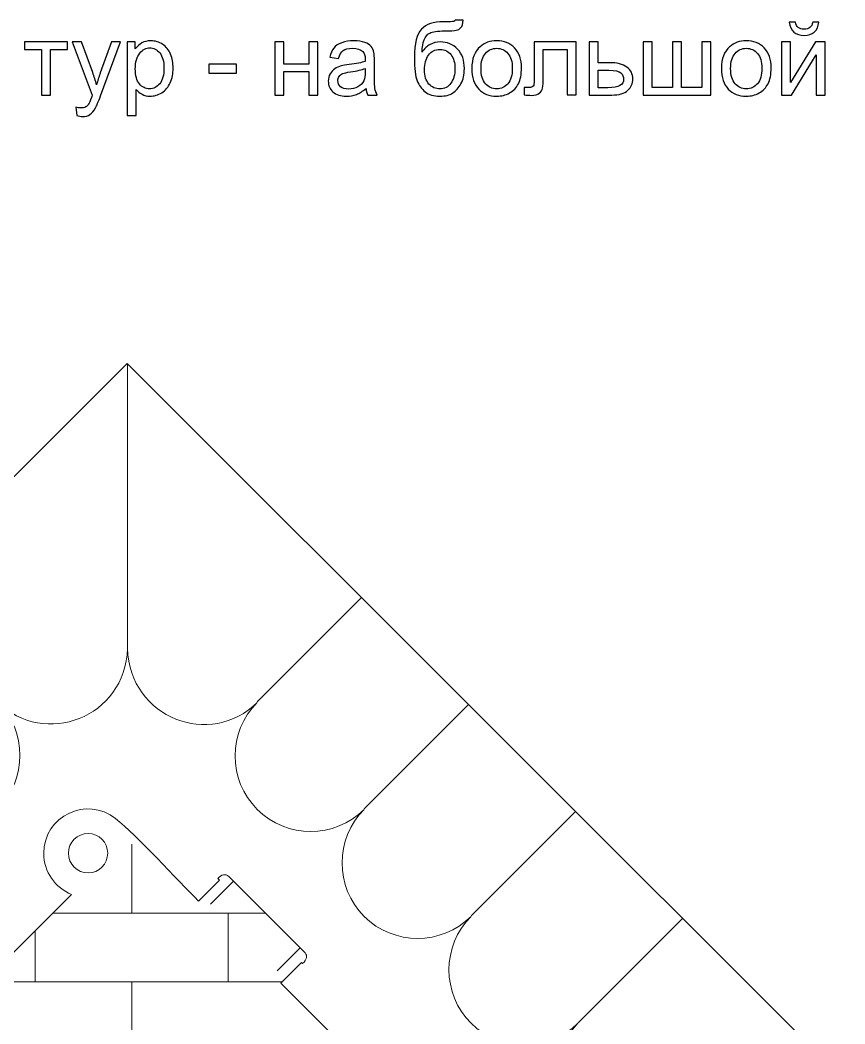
# Model space of a CAD drawing. Header units: millimetres. Extents: x -1172 to 901, y -384 to 816.
# Drawn here: x 447.1 to 530.9, y 98.8 to 200.7 of the extents above; entities that cross this region are included whole.
import ezdxf

# ---------------------------------------------------------------- set-up
doc = ezdxf.new("R2010")
doc.units = ezdxf.units.MM
doc.header["$MEASUREMENT"] = 0
doc.layers.add('layer 1', color=7, linetype='Continuous')

msp = doc.modelspace()

# ---------------------------------------------------------------- linework, layer by layer
at = {"layer": 'layer 1', "color": 242}
for points, knots in [([(491.2749, 200.7498), (491.2749, 200.7498), (492.0853, 200.7394), (492.0853, 200.7394), (492.0853, 200.7394), (492.049, 200.3775), (491.9676, 200.1247), (491.8446, 199.9827), (491.8446, 199.9827), (491.7217, 199.8407), (491.5641, 199.7506), (491.3701, 199.7091), (491.3701, 199.7091), (491.1762, 199.6692), (490.7952, 199.6484), (490.2289, 199.6484), (490.2289, 199.6484), (489.4773, 199.6484), (488.9647, 199.5757), (488.6911, 199.4302), (488.6911, 199.4302), (488.4192, 199.2848), (488.2218, 199.0527), (488.1023, 198.7341), (488.1023, 198.7341), (487.9828, 198.4137), (487.917, 198.0033), (487.9032, 197.4993), (487.9032, 197.4993), (488.1335, 197.8422), (488.4019, 198.0985), (488.7102, 198.27), (488.7102, 198.27), (489.0167, 198.4414), (489.3648, 198.5263), (489.7492, 198.5263), (489.7492, 198.5263), (490.4558, 198.5263), (491.0411, 198.2838), (491.5052, 197.7989), (491.5052, 197.7989), (491.9676, 197.314), (492.1996, 196.6577), (492.1996, 195.8282), (492.1996, 195.8282), (492.1996, 195.1996), (492.0836, 194.6835), (491.8498, 194.2818), (491.8498, 194.2818), (491.616, 193.88), (491.339, 193.5683), (491.0186, 193.3483), (491.0186, 193.3483), (490.6999, 193.1284), (490.2635, 193.0193), (489.7128, 193.0193), (489.7128, 193.0193), (489.0721, 193.0193), (488.5751, 193.1648), (488.2201, 193.4574), (488.2201, 193.4574), (487.8651, 193.7501), (487.5932, 194.1242), (487.4027, 194.5796), (487.4027, 194.5796), (487.2139, 195.0351), (487.1187, 195.8299), (487.1187, 196.9608), (487.1187, 196.9608), (487.1187, 198.3825), (487.3594, 199.3402), (487.8391, 199.8337), (487.8391, 199.8337), (488.3188, 200.3273), (489.0582, 200.5732), (490.0557, 200.5732), (490.0557, 200.5732), (490.6774, 200.5732), (491.029, 200.5836), (491.1138, 200.6044), (491.1138, 200.6044), (491.197, 200.6252), (491.2506, 200.6736), (491.2749, 200.7498)], [0, 0, 0, 0, 0.04545455, 0.04545455, 0.04545455, 0.04545455, 0.09090909, 0.09090909, 0.09090909, 0.09090909, 0.13636364, 0.13636364, 0.13636364, 0.13636364, 0.18181818, 0.18181818, 0.18181818, 0.18181818, 0.22727273, 0.22727273, 0.22727273, 0.22727273, 0.27272727, 0.27272727, 0.27272727, 0.27272727, 0.31818182, 0.31818182, 0.31818182, 0.31818182, 0.36363636, 0.36363636, 0.36363636, 0.36363636, 0.40909091, 0.40909091, 0.40909091, 0.40909091, 0.45454545, 0.45454545, 0.45454545, 0.45454545, 0.5, 0.5, 0.5, 0.5, 0.54545455, 0.54545455, 0.54545455, 0.54545455, 0.59090909, 0.59090909, 0.59090909, 0.59090909, 0.63636364, 0.63636364, 0.63636364, 0.63636364, 0.68181818, 0.68181818, 0.68181818, 0.68181818, 0.72727273, 0.72727273, 0.72727273, 0.72727273, 0.77272727, 0.77272727, 0.77272727, 0.77272727, 0.81818182, 0.81818182, 0.81818182, 0.81818182, 0.86363636, 0.86363636, 0.86363636, 0.86363636, 0.90909091, 0.90909091, 0.90909091, 0.90909091, 1, 1, 1, 1]), ([(527.5983, 200.5212), (527.5983, 200.5212), (528.2217, 200.5212), (528.2217, 200.5212), (528.2217, 200.5212), (528.1715, 200.0935), (528.0156, 199.7645), (527.7559, 199.5359), (527.7559, 199.5359), (527.4961, 199.3056), (527.1515, 199.1913), (526.7203, 199.1913), (526.7203, 199.1913), (526.2874, 199.1913), (525.941, 199.3056), (525.683, 199.5324), (525.683, 199.5324), (525.4249, 199.761), (525.2691, 200.09), (525.2189, 200.5212), (525.2189, 200.5212), (525.2189, 200.5212), (525.8423, 200.5212), (525.8423, 200.5212), (525.8423, 200.5212), (525.889, 200.2875), (525.9843, 200.1126), (526.1246, 199.9983), (526.1246, 199.9983), (526.2648, 199.8822), (526.4553, 199.8251), (526.6926, 199.8251), (526.6926, 199.8251), (526.9679, 199.8251), (527.1757, 199.8805), (527.316, 199.9931), (527.316, 199.9931), (527.4563, 200.1039), (527.5515, 200.2805), (527.5983, 200.5212)], [0, 0, 0, 0, 0.09090909, 0.09090909, 0.09090909, 0.09090909, 0.18181818, 0.18181818, 0.18181818, 0.18181818, 0.27272727, 0.27272727, 0.27272727, 0.27272727, 0.36363636, 0.36363636, 0.36363636, 0.36363636, 0.45454545, 0.45454545, 0.45454545, 0.45454545, 0.54545455, 0.54545455, 0.54545455, 0.54545455, 0.63636364, 0.63636364, 0.63636364, 0.63636364, 0.72727273, 0.72727273, 0.72727273, 0.72727273, 0.81818182, 0.81818182, 0.81818182, 0.81818182, 1, 1, 1, 1]), ([(447.4999, 198.5263), (447.4999, 198.5263), (451.8639, 198.5263), (451.8639, 198.5263), (451.8639, 198.5263), (451.8639, 198.5263), (451.8639, 197.7678), (451.8639, 197.7678), (451.8639, 197.7678), (451.8639, 197.7678), (450.1391, 197.7678), (450.1391, 197.7678), (450.1391, 197.7678), (450.1391, 197.7678), (450.1391, 193.1336), (450.1391, 193.1336), (450.1391, 193.1336), (450.1391, 193.1336), (449.2247, 193.1336), (449.2247, 193.1336), (449.2247, 193.1336), (449.2247, 193.1336), (449.2247, 197.7678), (449.2247, 197.7678), (449.2247, 197.7678), (449.2247, 197.7678), (447.4999, 197.7678), (447.4999, 197.7678), (447.4999, 197.7678), (447.4999, 197.7678), (447.4999, 198.5263), (447.4999, 198.5263)], [0, 0, 0, 0, 0.11111111, 0.11111111, 0.11111111, 0.11111111, 0.22222222, 0.22222222, 0.22222222, 0.22222222, 0.33333333, 0.33333333, 0.33333333, 0.33333333, 0.44444444, 0.44444444, 0.44444444, 0.44444444, 0.55555556, 0.55555556, 0.55555556, 0.55555556, 0.66666667, 0.66666667, 0.66666667, 0.66666667, 0.77777778, 0.77777778, 0.77777778, 0.77777778, 1, 1, 1, 1]), ([(452.8111, 191.0607), (452.8111, 191.0607), (452.7072, 191.9058), (452.7072, 191.9058), (452.7072, 191.9058), (452.9081, 191.8521), (453.0813, 191.8244), (453.2302, 191.8244), (453.2302, 191.8244), (453.4345, 191.8244), (453.5973, 191.859), (453.7185, 191.9266), (453.7185, 191.9266), (453.8415, 191.9941), (453.9419, 192.0894), (454.0199, 192.2106), (454.0199, 192.2106), (454.077, 192.3024), (454.1705, 192.5292), (454.2987, 192.8929), (454.2987, 192.8929), (454.316, 192.9431), (454.342, 193.0176), (454.3801, 193.1163), (454.3801, 193.1163), (454.3801, 193.1163), (452.3331, 198.5263), (452.3331, 198.5263), (452.3331, 198.5263), (452.3331, 198.5263), (453.3099, 198.5263), (453.3099, 198.5263), (453.3099, 198.5263), (453.3099, 198.5263), (454.4355, 195.4126), (454.4355, 195.4126), (454.4355, 195.4126), (454.5827, 195.0195), (454.7126, 194.6039), (454.8286, 194.1675), (454.8286, 194.1675), (454.9342, 194.5779), (455.0589, 194.9831), (455.2044, 195.3814), (455.2044, 195.3814), (455.2044, 195.3814), (456.3543, 198.5263), (456.3543, 198.5263), (456.3543, 198.5263), (456.3543, 198.5263), (457.2669, 198.5263), (457.2669, 198.5263), (457.2669, 198.5263), (457.2669, 198.5263), (455.2286, 193.0401), (455.2286, 193.0401), (455.2286, 193.0401), (455.0087, 192.4496), (454.8373, 192.0443), (454.7143, 191.8209), (454.7143, 191.8209), (454.5515, 191.5213), (454.3645, 191.3014), (454.1549, 191.1611), (454.1549, 191.1611), (453.9437, 191.0209), (453.6926, 190.9516), (453.4016, 190.9516), (453.4016, 190.9516), (453.225, 190.9516), (453.0276, 190.988), (452.8111, 191.0607)], [0, 0, 0, 0, 0.05263158, 0.05263158, 0.05263158, 0.05263158, 0.10526316, 0.10526316, 0.10526316, 0.10526316, 0.15789474, 0.15789474, 0.15789474, 0.15789474, 0.21052632, 0.21052632, 0.21052632, 0.21052632, 0.26315789, 0.26315789, 0.26315789, 0.26315789, 0.31578947, 0.31578947, 0.31578947, 0.31578947, 0.36842105, 0.36842105, 0.36842105, 0.36842105, 0.42105263, 0.42105263, 0.42105263, 0.42105263, 0.47368421, 0.47368421, 0.47368421, 0.47368421, 0.52631579, 0.52631579, 0.52631579, 0.52631579, 0.57894737, 0.57894737, 0.57894737, 0.57894737, 0.63157895, 0.63157895, 0.63157895, 0.63157895, 0.68421053, 0.68421053, 0.68421053, 0.68421053, 0.73684211, 0.73684211, 0.73684211, 0.73684211, 0.78947368, 0.78947368, 0.78947368, 0.78947368, 0.84210526, 0.84210526, 0.84210526, 0.84210526, 0.89473684, 0.89473684, 0.89473684, 0.89473684, 1, 1, 1, 1]), ([(457.932, 191.0659), (457.932, 191.0659), (457.932, 198.5263), (457.932, 198.5263), (457.932, 198.5263), (457.932, 198.5263), (458.7632, 198.5263), (458.7632, 198.5263), (458.7632, 198.5263), (458.7632, 198.5263), (458.7632, 197.818), (458.7632, 197.818), (458.7632, 197.818), (458.9589, 198.0916), (459.1806, 198.2977), (459.4282, 198.4345), (459.4282, 198.4345), (459.6741, 198.5713), (459.9737, 198.6406), (460.3253, 198.6406), (460.3253, 198.6406), (460.7859, 198.6406), (461.1911, 198.5228), (461.5427, 198.2856), (461.5427, 198.2856), (461.8942, 198.05), (462.1592, 197.7158), (462.3393, 197.2863), (462.3393, 197.2863), (462.5176, 196.8551), (462.6077, 196.3841), (462.6077, 195.8698), (462.6077, 195.8698), (462.6077, 195.3208), (462.509, 194.8255), (462.3116, 194.3839), (462.3116, 194.3839), (462.1141, 193.9441), (461.8267, 193.6064), (461.4492, 193.3708), (461.4492, 193.3708), (461.0734, 193.1371), (460.6768, 193.0193), (460.2612, 193.0193), (460.2612, 193.0193), (459.9564, 193.0193), (459.6828, 193.0834), (459.4421, 193.2115), (459.4421, 193.2115), (459.1996, 193.3397), (459.0022, 193.5007), (458.8463, 193.6964), (458.8463, 193.6964), (458.8463, 193.6964), (458.8463, 191.0659), (458.8463, 191.0659), (458.8463, 191.0659), (458.8463, 191.0659), (457.932, 191.0659), (457.932, 191.0659)], [0, 0, 0, 0, 0.0625, 0.0625, 0.0625, 0.0625, 0.125, 0.125, 0.125, 0.125, 0.1875, 0.1875, 0.1875, 0.1875, 0.25, 0.25, 0.25, 0.25, 0.3125, 0.3125, 0.3125, 0.3125, 0.375, 0.375, 0.375, 0.375, 0.4375, 0.4375, 0.4375, 0.4375, 0.5, 0.5, 0.5, 0.5, 0.5625, 0.5625, 0.5625, 0.5625, 0.625, 0.625, 0.625, 0.625, 0.6875, 0.6875, 0.6875, 0.6875, 0.75, 0.75, 0.75, 0.75, 0.8125, 0.8125, 0.8125, 0.8125, 0.875, 0.875, 0.875, 0.875, 1, 1, 1, 1]), ([(458.7632, 195.797), (458.7632, 195.1061), (458.9035, 194.5952), (459.1823, 194.2644), (459.1823, 194.2644), (459.4628, 193.9337), (459.8023, 193.7674), (460.2006, 193.7674), (460.2006, 193.7674), (460.6058, 193.7674), (460.9521, 193.9389), (461.2396, 194.2818), (461.2396, 194.2818), (461.5288, 194.6246), (461.6726, 195.1546), (461.6726, 195.8732), (461.6726, 195.8732), (461.6726, 196.559), (461.5323, 197.0716), (461.25, 197.4128), (461.25, 197.4128), (460.9677, 197.7539), (460.6318, 197.9236), (460.2404, 197.9236), (460.2404, 197.9236), (459.8525, 197.9236), (459.5096, 197.7418), (459.2117, 197.3799), (459.2117, 197.3799), (458.9121, 197.0162), (458.7632, 196.4897), (458.7632, 195.797)], [0, 0, 0, 0, 0.11111111, 0.11111111, 0.11111111, 0.11111111, 0.22222222, 0.22222222, 0.22222222, 0.22222222, 0.33333333, 0.33333333, 0.33333333, 0.33333333, 0.44444444, 0.44444444, 0.44444444, 0.44444444, 0.55555556, 0.55555556, 0.55555556, 0.55555556, 0.66666667, 0.66666667, 0.66666667, 0.66666667, 0.77777778, 0.77777778, 0.77777778, 0.77777778, 1, 1, 1, 1]), ([(472.9444, 198.5263), (472.9444, 198.5263), (473.8587, 198.5263), (473.8587, 198.5263), (473.8587, 198.5263), (473.8587, 198.5263), (473.8587, 196.2819), (473.8587, 196.2819), (473.8587, 196.2819), (473.8587, 196.2819), (476.394, 196.2819), (476.394, 196.2819), (476.394, 196.2819), (476.394, 196.2819), (476.394, 198.5263), (476.394, 198.5263), (476.394, 198.5263), (476.394, 198.5263), (477.3084, 198.5263), (477.3084, 198.5263), (477.3084, 198.5263), (477.3084, 198.5263), (477.3084, 193.1336), (477.3084, 193.1336), (477.3084, 193.1336), (477.3084, 193.1336), (476.394, 193.1336), (476.394, 193.1336), (476.394, 193.1336), (476.394, 193.1336), (476.394, 195.5234), (476.394, 195.5234), (476.394, 195.5234), (476.394, 195.5234), (473.8587, 195.5234), (473.8587, 195.5234), (473.8587, 195.5234), (473.8587, 195.5234), (473.8587, 193.1336), (473.8587, 193.1336), (473.8587, 193.1336), (473.8587, 193.1336), (472.9444, 193.1336), (472.9444, 193.1336), (472.9444, 193.1336), (472.9444, 193.1336), (472.9444, 198.5263), (472.9444, 198.5263)], [0, 0, 0, 0, 0.07692308, 0.07692308, 0.07692308, 0.07692308, 0.15384615, 0.15384615, 0.15384615, 0.15384615, 0.23076923, 0.23076923, 0.23076923, 0.23076923, 0.30769231, 0.30769231, 0.30769231, 0.30769231, 0.38461538, 0.38461538, 0.38461538, 0.38461538, 0.46153846, 0.46153846, 0.46153846, 0.46153846, 0.53846154, 0.53846154, 0.53846154, 0.53846154, 0.61538462, 0.61538462, 0.61538462, 0.61538462, 0.69230769, 0.69230769, 0.69230769, 0.69230769, 0.76923077, 0.76923077, 0.76923077, 0.76923077, 0.84615385, 0.84615385, 0.84615385, 0.84615385, 1, 1, 1, 1]), ([(482.2041, 193.809), (481.8646, 193.5198), (481.5373, 193.3172), (481.2239, 193.1977), (481.2239, 193.1977), (480.9104, 193.0782), (480.5745, 193.0193), (480.2143, 193.0193), (480.2143, 193.0193), (479.622, 193.0193), (479.1666, 193.163), (478.8479, 193.4522), (478.8479, 193.4522), (478.5293, 193.7397), (478.37, 194.1086), (478.37, 194.5571), (478.37, 194.5571), (478.37, 194.8203), (478.4306, 195.061), (478.5501, 195.2792), (478.5501, 195.2792), (478.6713, 195.4974), (478.8289, 195.6706), (479.0228, 195.8022), (479.0228, 195.8022), (479.2185, 195.9338), (479.4367, 196.0343), (479.6809, 196.1018), (479.6809, 196.1018), (479.861, 196.1486), (480.1329, 196.1936), (480.4948, 196.2386), (480.4948, 196.2386), (481.2325, 196.3252), (481.778, 196.4309), (482.1261, 196.5521), (482.1261, 196.5521), (482.1296, 196.6768), (482.1313, 196.7564), (482.1313, 196.7893), (482.1313, 196.7893), (482.1313, 197.1599), (482.0447, 197.4214), (481.8716, 197.5738), (481.8716, 197.5738), (481.6378, 197.7799), (481.2897, 197.8821), (480.829, 197.8821), (480.829, 197.8821), (480.3978, 197.8821), (480.0792, 197.8059), (479.8748, 197.6552), (479.8748, 197.6552), (479.6688, 197.5045), (479.5181, 197.2378), (479.4194, 196.8534), (479.4194, 196.8534), (479.4194, 196.8534), (478.5258, 196.9781), (478.5258, 196.9781), (478.5258, 196.9781), (478.6072, 197.3608), (478.7406, 197.6708), (478.9276, 197.9063), (478.9276, 197.9063), (479.1146, 198.1418), (479.3848, 198.3219), (479.738, 198.4501), (479.738, 198.4501), (480.0896, 198.5765), (480.5, 198.6406), (480.9641, 198.6406), (480.9641, 198.6406), (481.4248, 198.6406), (481.8006, 198.5869), (482.0898, 198.4778), (482.0898, 198.4778), (482.3772, 198.3687), (482.5902, 198.2336), (482.7253, 198.0691), (482.7253, 198.0691), (482.8604, 197.9046), (482.9556, 197.6968), (483.011, 197.4457), (483.011, 197.4457), (483.0405, 197.2898), (483.0561, 197.0093), (483.0561, 196.6058), (483.0561, 196.6058), (483.0561, 196.6058), (483.0561, 195.3935), (483.0561, 195.3935), (483.0561, 195.3935), (483.0561, 194.5467), (483.0751, 194.0116), (483.1132, 193.7847), (483.1132, 193.7847), (483.1496, 193.5579), (483.2258, 193.3414), (483.3366, 193.1336), (483.3366, 193.1336), (483.3366, 193.1336), (482.3807, 193.1336), (482.3807, 193.1336), (482.3807, 193.1336), (482.2889, 193.3258), (482.23, 193.551), (482.2041, 193.809)], [0, 0, 0, 0, 0.03571429, 0.03571429, 0.03571429, 0.03571429, 0.07142857, 0.07142857, 0.07142857, 0.07142857, 0.10714286, 0.10714286, 0.10714286, 0.10714286, 0.14285714, 0.14285714, 0.14285714, 0.14285714, 0.17857143, 0.17857143, 0.17857143, 0.17857143, 0.21428571, 0.21428571, 0.21428571, 0.21428571, 0.25, 0.25, 0.25, 0.25, 0.28571429, 0.28571429, 0.28571429, 0.28571429, 0.32142857, 0.32142857, 0.32142857, 0.32142857, 0.35714286, 0.35714286, 0.35714286, 0.35714286, 0.39285714, 0.39285714, 0.39285714, 0.39285714, 0.42857143, 0.42857143, 0.42857143, 0.42857143, 0.46428571, 0.46428571, 0.46428571, 0.46428571, 0.5, 0.5, 0.5, 0.5, 0.53571429, 0.53571429, 0.53571429, 0.53571429, 0.57142857, 0.57142857, 0.57142857, 0.57142857, 0.60714286, 0.60714286, 0.60714286, 0.60714286, 0.64285714, 0.64285714, 0.64285714, 0.64285714, 0.67857143, 0.67857143, 0.67857143, 0.67857143, 0.71428571, 0.71428571, 0.71428571, 0.71428571, 0.75, 0.75, 0.75, 0.75, 0.78571429, 0.78571429, 0.78571429, 0.78571429, 0.82142857, 0.82142857, 0.82142857, 0.82142857, 0.85714286, 0.85714286, 0.85714286, 0.85714286, 0.89285714, 0.89285714, 0.89285714, 0.89285714, 0.92857143, 0.92857143, 0.92857143, 0.92857143, 1, 1, 1, 1]), ([(492.9564, 195.8299), (492.9564, 196.8257), (493.2335, 197.5634), (493.7894, 198.0431), (493.7894, 198.0431), (494.2517, 198.4414), (494.818, 198.6406), (495.4847, 198.6406), (495.4847, 198.6406), (496.2242, 198.6406), (496.8303, 198.3981), (497.3013, 197.9132), (497.3013, 197.9132), (497.7707, 197.4301), (498.0062, 196.7599), (498.0062, 195.9061), (498.0062, 195.9061), (498.0062, 195.2134), (497.9023, 194.6697), (497.6945, 194.2731), (497.6945, 194.2731), (497.4866, 193.8765), (497.1836, 193.5683), (496.7853, 193.3483), (496.7853, 193.3483), (496.3887, 193.1284), (495.954, 193.0193), (495.4847, 193.0193), (495.4847, 193.0193), (494.7297, 193.0193), (494.1201, 193.26), (493.6543, 193.7432), (493.6543, 193.7432), (493.1884, 194.2263), (492.9564, 194.9225), (492.9564, 195.8299)], [0, 0, 0, 0, 0.1, 0.1, 0.1, 0.1, 0.2, 0.2, 0.2, 0.2, 0.3, 0.3, 0.3, 0.3, 0.4, 0.4, 0.4, 0.4, 0.5, 0.5, 0.5, 0.5, 0.6, 0.6, 0.6, 0.6, 0.7, 0.7, 0.7, 0.7, 0.8, 0.8, 0.8, 0.8, 1, 1, 1, 1]), ([(493.8915, 195.8282), (493.8915, 195.139), (494.0422, 194.6229), (494.3435, 194.2818), (494.3435, 194.2818), (494.6466, 193.9389), (495.0258, 193.7674), (495.4847, 193.7674), (495.4847, 193.7674), (495.9385, 193.7674), (496.316, 193.9389), (496.619, 194.2835), (496.619, 194.2835), (496.9204, 194.6281), (497.071, 195.1528), (497.071, 195.8576), (497.071, 195.8576), (497.071, 196.5226), (496.9186, 197.0266), (496.6156, 197.3677), (496.6156, 197.3677), (496.3125, 197.7106), (495.935, 197.8821), (495.4847, 197.8821), (495.4847, 197.8821), (495.0258, 197.8821), (494.6466, 197.7123), (494.3435, 197.3712), (494.3435, 197.3712), (494.0422, 197.03), (493.8915, 196.5157), (493.8915, 195.8282)], [0, 0, 0, 0, 0.11111111, 0.11111111, 0.11111111, 0.11111111, 0.22222222, 0.22222222, 0.22222222, 0.22222222, 0.33333333, 0.33333333, 0.33333333, 0.33333333, 0.44444444, 0.44444444, 0.44444444, 0.44444444, 0.55555556, 0.55555556, 0.55555556, 0.55555556, 0.66666667, 0.66666667, 0.66666667, 0.66666667, 0.77777778, 0.77777778, 0.77777778, 0.77777778, 1, 1, 1, 1]), ([(499.2963, 198.5263), (499.2963, 198.5263), (503.546, 198.5263), (503.546, 198.5263), (503.546, 198.5263), (503.546, 198.5263), (503.546, 193.1388), (503.546, 193.1388), (503.546, 193.1388), (503.546, 193.1388), (502.6316, 193.1388), (502.6316, 193.1388), (502.6316, 193.1388), (502.6316, 193.1388), (502.6316, 197.7678), (502.6316, 197.7678), (502.6316, 197.7678), (502.6316, 197.7678), (500.2106, 197.7678), (500.2106, 197.7678), (500.2106, 197.7678), (500.2106, 197.7678), (500.2106, 195.0853), (500.2106, 195.0853), (500.2106, 195.0853), (500.2106, 194.4601), (500.1898, 194.048), (500.15, 193.8471), (500.15, 193.8471), (500.1085, 193.6479), (499.9976, 193.4748), (499.8158, 193.3258), (499.8158, 193.3258), (499.6322, 193.1769), (499.369, 193.1024), (499.0244, 193.1024), (499.0244, 193.1024), (498.8114, 193.1024), (498.5655, 193.1163), (498.2884, 193.1423), (498.2884, 193.1423), (498.2884, 193.1423), (498.2884, 193.9025), (498.2884, 193.9025), (498.2884, 193.9025), (498.2884, 193.9025), (498.6884, 193.9025), (498.6884, 193.9025), (498.6884, 193.9025), (498.8772, 193.9025), (499.0123, 193.9215), (499.0936, 193.9614), (499.0936, 193.9614), (499.175, 193.9995), (499.2287, 194.0618), (499.2564, 194.1467), (499.2564, 194.1467), (499.2824, 194.2315), (499.2963, 194.5069), (499.2963, 194.9727), (499.2963, 194.9727), (499.2963, 194.9727), (499.2963, 198.5263), (499.2963, 198.5263)], [0, 0, 0, 0, 0.05882353, 0.05882353, 0.05882353, 0.05882353, 0.11764706, 0.11764706, 0.11764706, 0.11764706, 0.17647059, 0.17647059, 0.17647059, 0.17647059, 0.23529412, 0.23529412, 0.23529412, 0.23529412, 0.29411765, 0.29411765, 0.29411765, 0.29411765, 0.35294118, 0.35294118, 0.35294118, 0.35294118, 0.41176471, 0.41176471, 0.41176471, 0.41176471, 0.47058824, 0.47058824, 0.47058824, 0.47058824, 0.52941176, 0.52941176, 0.52941176, 0.52941176, 0.58823529, 0.58823529, 0.58823529, 0.58823529, 0.64705882, 0.64705882, 0.64705882, 0.64705882, 0.70588235, 0.70588235, 0.70588235, 0.70588235, 0.76470588, 0.76470588, 0.76470588, 0.76470588, 0.82352941, 0.82352941, 0.82352941, 0.82352941, 0.88235294, 0.88235294, 0.88235294, 0.88235294, 1, 1, 1, 1]), ([(504.8916, 198.5263), (504.8916, 198.5263), (505.806, 198.5263), (505.806, 198.5263), (505.806, 198.5263), (505.806, 198.5263), (505.806, 196.417), (505.806, 196.417), (505.806, 196.417), (505.806, 196.417), (506.9628, 196.417), (506.9628, 196.417), (506.9628, 196.417), (507.7178, 196.417), (508.2979, 196.2715), (508.7066, 195.9789), (508.7066, 195.9789), (509.1136, 195.6862), (509.3179, 195.2827), (509.3179, 194.7684), (509.3179, 194.7684), (509.3179, 194.3181), (509.1482, 193.9337), (508.8071, 193.6133), (508.8071, 193.6133), (508.4677, 193.2929), (507.9239, 193.1336), (507.1758, 193.1336), (507.1758, 193.1336), (507.1758, 193.1336), (504.8916, 193.1336), (504.8916, 193.1336), (504.8916, 193.1336), (504.8916, 193.1336), (504.8916, 198.5263), (504.8916, 198.5263)], [0, 0, 0, 0, 0.1, 0.1, 0.1, 0.1, 0.2, 0.2, 0.2, 0.2, 0.3, 0.3, 0.3, 0.3, 0.4, 0.4, 0.4, 0.4, 0.5, 0.5, 0.5, 0.5, 0.6, 0.6, 0.6, 0.6, 0.7, 0.7, 0.7, 0.7, 0.8, 0.8, 0.8, 0.8, 1, 1, 1, 1]), ([(510.357, 198.5263), (510.357, 198.5263), (511.2714, 198.5263), (511.2714, 198.5263), (511.2714, 198.5263), (511.2714, 198.5263), (511.2714, 193.8921), (511.2714, 193.8921), (511.2714, 193.8921), (511.2714, 193.8921), (513.3495, 193.8921), (513.3495, 193.8921), (513.3495, 193.8921), (513.3495, 193.8921), (513.3495, 198.5263), (513.3495, 198.5263), (513.3495, 198.5263), (513.3495, 198.5263), (514.2639, 198.5263), (514.2639, 198.5263), (514.2639, 198.5263), (514.2639, 198.5263), (514.2639, 193.8921), (514.2639, 193.8921), (514.2639, 193.8921), (514.2639, 193.8921), (516.342, 193.8921), (516.342, 193.8921), (516.342, 193.8921), (516.342, 193.8921), (516.342, 198.5263), (516.342, 198.5263), (516.342, 198.5263), (516.342, 198.5263), (517.2563, 198.5263), (517.2563, 198.5263), (517.2563, 198.5263), (517.2563, 198.5263), (517.2563, 193.1336), (517.2563, 193.1336), (517.2563, 193.1336), (517.2563, 193.1336), (510.357, 193.1336), (510.357, 193.1336), (510.357, 193.1336), (510.357, 193.1336), (510.357, 198.5263), (510.357, 198.5263)], [0, 0, 0, 0, 0.07692308, 0.07692308, 0.07692308, 0.07692308, 0.15384615, 0.15384615, 0.15384615, 0.15384615, 0.23076923, 0.23076923, 0.23076923, 0.23076923, 0.30769231, 0.30769231, 0.30769231, 0.30769231, 0.38461538, 0.38461538, 0.38461538, 0.38461538, 0.46153846, 0.46153846, 0.46153846, 0.46153846, 0.53846154, 0.53846154, 0.53846154, 0.53846154, 0.61538462, 0.61538462, 0.61538462, 0.61538462, 0.69230769, 0.69230769, 0.69230769, 0.69230769, 0.76923077, 0.76923077, 0.76923077, 0.76923077, 0.84615385, 0.84615385, 0.84615385, 0.84615385, 1, 1, 1, 1]), ([(518.3179, 195.8299), (518.3179, 196.8257), (518.595, 197.5634), (519.1509, 198.0431), (519.1509, 198.0431), (519.6132, 198.4414), (520.1795, 198.6406), (520.8462, 198.6406), (520.8462, 198.6406), (521.5857, 198.6406), (522.1918, 198.3981), (522.6628, 197.9132), (522.6628, 197.9132), (523.1322, 197.4301), (523.3677, 196.7599), (523.3677, 195.9061), (523.3677, 195.9061), (523.3677, 195.2134), (523.2638, 194.6697), (523.056, 194.2731), (523.056, 194.2731), (522.8481, 193.8765), (522.5451, 193.5683), (522.1468, 193.3483), (522.1468, 193.3483), (521.7502, 193.1284), (521.3155, 193.0193), (520.8462, 193.0193), (520.8462, 193.0193), (520.0912, 193.0193), (519.4816, 193.26), (519.0158, 193.7432), (519.0158, 193.7432), (518.5499, 194.2263), (518.3179, 194.9225), (518.3179, 195.8299)], [0, 0, 0, 0, 0.1, 0.1, 0.1, 0.1, 0.2, 0.2, 0.2, 0.2, 0.3, 0.3, 0.3, 0.3, 0.4, 0.4, 0.4, 0.4, 0.5, 0.5, 0.5, 0.5, 0.6, 0.6, 0.6, 0.6, 0.7, 0.7, 0.7, 0.7, 0.8, 0.8, 0.8, 0.8, 1, 1, 1, 1]), ([(519.253, 195.8282), (519.253, 195.139), (519.4037, 194.6229), (519.705, 194.2818), (519.705, 194.2818), (520.0081, 193.9389), (520.3873, 193.7674), (520.8462, 193.7674), (520.8462, 193.7674), (521.3, 193.7674), (521.6775, 193.9389), (521.9805, 194.2835), (521.9805, 194.2835), (522.2819, 194.6281), (522.4325, 195.1528), (522.4325, 195.8576), (522.4325, 195.8576), (522.4325, 196.5226), (522.2801, 197.0266), (521.9771, 197.3677), (521.9771, 197.3677), (521.674, 197.7106), (521.2965, 197.8821), (520.8462, 197.8821), (520.8462, 197.8821), (520.3873, 197.8821), (520.0081, 197.7123), (519.705, 197.3712), (519.705, 197.3712), (519.4037, 197.03), (519.253, 196.5157), (519.253, 195.8282)], [0, 0, 0, 0, 0.11111111, 0.11111111, 0.11111111, 0.11111111, 0.22222222, 0.22222222, 0.22222222, 0.22222222, 0.33333333, 0.33333333, 0.33333333, 0.33333333, 0.44444444, 0.44444444, 0.44444444, 0.44444444, 0.55555556, 0.55555556, 0.55555556, 0.55555556, 0.66666667, 0.66666667, 0.66666667, 0.66666667, 0.77777778, 0.77777778, 0.77777778, 0.77777778, 1, 1, 1, 1]), ([(524.4396, 198.5263), (524.4396, 198.5263), (525.3539, 198.5263), (525.3539, 198.5263), (525.3539, 198.5263), (525.3539, 198.5263), (525.3539, 194.4134), (525.3539, 194.4134), (525.3539, 194.4134), (525.3539, 194.4134), (527.8944, 198.5263), (527.8944, 198.5263), (527.8944, 198.5263), (527.8944, 198.5263), (528.8763, 198.5263), (528.8763, 198.5263), (528.8763, 198.5263), (528.8763, 198.5263), (528.8763, 193.1336), (528.8763, 193.1336), (528.8763, 193.1336), (528.8763, 193.1336), (527.962, 193.1336), (527.962, 193.1336), (527.962, 193.1336), (527.962, 193.1336), (527.962, 197.2205), (527.962, 197.2205), (527.962, 197.2205), (527.962, 197.2205), (525.4249, 193.1336), (525.4249, 193.1336), (525.4249, 193.1336), (525.4249, 193.1336), (524.4396, 193.1336), (524.4396, 193.1336), (524.4396, 193.1336), (524.4396, 193.1336), (524.4396, 198.5263), (524.4396, 198.5263)], [0, 0, 0, 0, 0.09090909, 0.09090909, 0.09090909, 0.09090909, 0.18181818, 0.18181818, 0.18181818, 0.18181818, 0.27272727, 0.27272727, 0.27272727, 0.27272727, 0.36363636, 0.36363636, 0.36363636, 0.36363636, 0.45454545, 0.45454545, 0.45454545, 0.45454545, 0.54545455, 0.54545455, 0.54545455, 0.54545455, 0.63636364, 0.63636364, 0.63636364, 0.63636364, 0.72727273, 0.72727273, 0.72727273, 0.72727273, 0.81818182, 0.81818182, 0.81818182, 0.81818182, 1, 1, 1, 1]), ([(491.2437, 195.8542), (491.2437, 196.4135), (491.1104, 196.8724), (490.8454, 197.2309), (490.8454, 197.2309), (490.5805, 197.5894), (490.2064, 197.7678), (489.7232, 197.7678), (489.7232, 197.7678), (489.2193, 197.7678), (488.8314, 197.579), (488.5578, 197.1997), (488.5578, 197.1997), (488.2841, 196.8222), (488.1473, 196.3183), (488.1473, 195.6862), (488.1473, 195.6862), (488.1473, 195.0628), (488.298, 194.5848), (488.6011, 194.254), (488.6011, 194.254), (488.9024, 193.9233), (489.2764, 193.757), (489.718, 193.757), (489.718, 193.757), (490.1718, 193.757), (490.5389, 193.9493), (490.8212, 194.332), (490.8212, 194.332), (491.1034, 194.7147), (491.2437, 195.2221), (491.2437, 195.8542)], [0, 0, 0, 0, 0.11111111, 0.11111111, 0.11111111, 0.11111111, 0.22222222, 0.22222222, 0.22222222, 0.22222222, 0.33333333, 0.33333333, 0.33333333, 0.33333333, 0.44444444, 0.44444444, 0.44444444, 0.44444444, 0.55555556, 0.55555556, 0.55555556, 0.55555556, 0.66666667, 0.66666667, 0.66666667, 0.66666667, 0.77777778, 0.77777778, 0.77777778, 0.77777778, 1, 1, 1, 1]), ([(466.2339, 195.3676), (466.2339, 195.3676), (466.2339, 196.2819), (466.2339, 196.2819), (466.2339, 196.2819), (466.2339, 196.2819), (469.0601, 196.2819), (469.0601, 196.2819), (469.0601, 196.2819), (469.0601, 196.2819), (469.0601, 195.3676), (469.0601, 195.3676), (469.0601, 195.3676), (469.0601, 195.3676), (466.2339, 195.3676), (466.2339, 195.3676)], [0, 0, 0, 0, 0.2, 0.2, 0.2, 0.2, 0.4, 0.4, 0.4, 0.4, 0.6, 0.6, 0.6, 0.6, 1, 1, 1, 1]), ([(482.1313, 195.8351), (481.7988, 195.7001), (481.3001, 195.5858), (480.6351, 195.4922), (480.6351, 195.4922), (480.2576, 195.4386), (479.9909, 195.3779), (479.835, 195.3104), (479.835, 195.3104), (479.6792, 195.2429), (479.5597, 195.1442), (479.4748, 195.016), (479.4748, 195.016), (479.39, 194.8861), (479.3467, 194.7424), (479.3467, 194.5831), (479.3467, 194.5831), (479.3467, 194.3424), (479.4384, 194.1397), (479.6237, 193.9787), (479.6237, 193.9787), (479.809, 193.8176), (480.0792, 193.7362), (480.4342, 193.7362), (480.4342, 193.7362), (480.7857, 193.7362), (481.0992, 193.8124), (481.3745, 193.9666), (481.3745, 193.9666), (481.6482, 194.119), (481.8508, 194.3285), (481.9789, 194.5935), (481.9789, 194.5935), (482.0776, 194.7995), (482.1261, 195.1026), (482.1261, 195.5026), (482.1261, 195.5026), (482.1261, 195.5026), (482.1313, 195.8351), (482.1313, 195.8351)], [0, 0, 0, 0, 0.09090909, 0.09090909, 0.09090909, 0.09090909, 0.18181818, 0.18181818, 0.18181818, 0.18181818, 0.27272727, 0.27272727, 0.27272727, 0.27272727, 0.36363636, 0.36363636, 0.36363636, 0.36363636, 0.45454545, 0.45454545, 0.45454545, 0.45454545, 0.54545455, 0.54545455, 0.54545455, 0.54545455, 0.63636364, 0.63636364, 0.63636364, 0.63636364, 0.72727273, 0.72727273, 0.72727273, 0.72727273, 0.81818182, 0.81818182, 0.81818182, 0.81818182, 1, 1, 1, 1]), ([(505.806, 193.8817), (505.806, 193.8817), (506.7688, 193.8817), (506.7688, 193.8817), (506.7688, 193.8817), (507.3489, 193.8817), (507.7628, 193.9527), (508.0105, 194.0947), (508.0105, 194.0947), (508.2581, 194.2367), (508.3828, 194.4584), (508.3828, 194.7597), (508.3828, 194.7597), (508.3828, 194.9935), (508.291, 195.2013), (508.1075, 195.3849), (508.1075, 195.3849), (507.9239, 195.5667), (507.5187, 195.6585), (506.89, 195.6585), (506.89, 195.6585), (506.89, 195.6585), (505.806, 195.6585), (505.806, 195.6585), (505.806, 195.6585), (505.806, 195.6585), (505.806, 193.8817), (505.806, 193.8817)], [0, 0, 0, 0, 0.125, 0.125, 0.125, 0.125, 0.25, 0.25, 0.25, 0.25, 0.375, 0.375, 0.375, 0.375, 0.5, 0.5, 0.5, 0.5, 0.625, 0.625, 0.625, 0.625, 0.75, 0.75, 0.75, 0.75, 1, 1, 1, 1])]:
    msp.add_open_spline(points, degree=3, knots=knots, dxfattribs=at)
at = {"layer": 'layer 1', "color": 250, "lineweight": 20}
msp.add_open_spline([(401.309, 88.0465), (401.3008, 88.0383), (396.1859, 82.9237), (396.1778, 82.9157), (396.1778, 82.9157), (393.1931, 79.9567), (388.5432, 79.9784), (385.6593, 82.8623), (385.6593, 82.8623), (382.6973, 85.8243), (382.5157, 90.4667), (385.5179, 93.4689), (385.5179, 93.4689), (385.5179, 93.4689), (457.9208, 165.8715), (457.9208, 165.8715), (457.9208, 165.8715), (457.9208, 165.8715), (530.4273, 93.4689), (530.4273, 93.4689), (530.4273, 93.4689), (533.3114, 90.5891), (533.3093, 85.8857), (530.4273, 83.0037), (530.4273, 83.0037), (527.4728, 80.0492), (522.8466, 79.8611), (519.8438, 82.8393), (519.8438, 82.8393), (519.8362, 82.8468), (514.6182, 87.9609), (514.6105, 87.9686), (514.6105, 87.9686), (511.6183, 84.9764), (506.7371, 84.9764), (503.7448, 87.9686), (503.7448, 87.9686), (500.7525, 90.961), (500.7526, 95.8421), (503.7448, 98.8343), (503.7448, 98.8343), (500.7526, 95.8421), (495.8714, 95.8421), (492.8791, 98.8343), (492.8791, 98.8343), (489.8867, 101.8267), (489.8869, 106.7077), (492.8791, 109.7), (492.8791, 109.7), (492.8791, 109.7), (492.879, 109.7001), (492.879, 109.7001), (492.879, 109.7001), (489.8867, 106.7079), (485.0056, 106.7078), (482.0134, 109.7001), (482.0134, 109.7001), (479.021, 112.6924), (479.0212, 117.5734), (482.0134, 120.5657), (482.0134, 120.5657), (482.0134, 120.5657), (482.0133, 120.5658), (482.0133, 120.5658), (482.0133, 120.5658), (479.021, 117.5736), (474.1399, 117.5735), (471.1477, 120.5658), (471.1477, 120.5658), (468.1553, 123.5581), (468.1555, 128.4391), (471.1477, 131.4314), (471.1477, 131.4314), (471.1477, 131.4314), (471.1476, 131.4315), (471.1476, 131.4315), (471.1476, 131.4315), (466.4411, 126.7251), (458.1692, 129.81), (457.972, 136.9175), (457.972, 136.9175), (457.745, 129.8754), (449.5052, 126.776), (444.7962, 131.485), (444.7962, 131.485), (447.7885, 128.4927), (447.7886, 123.6116), (444.7962, 120.6193), (444.7962, 120.6193), (441.804, 117.627), (436.9228, 117.627), (433.9305, 120.6193), (433.9305, 120.6193), (436.9228, 117.627), (436.9229, 112.7459), (433.9305, 109.7536), (433.9305, 109.7536), (430.9383, 106.7613), (426.0571, 106.7613), (423.0648, 109.7536), (423.0648, 109.7536), (426.0571, 106.7613), (426.0572, 101.8802), (423.0648, 98.8878), (423.0648, 98.8878), (420.0725, 95.8956), (415.1913, 95.8956), (412.1991, 98.8878), (412.1991, 98.8878), (415.1913, 95.8956), (415.1914, 91.0145), (412.1991, 88.0221), (412.1991, 88.0221), (409.2047, 85.0277), (404.334, 85.0215), (401.309, 88.0465)], degree=3, knots=[0, 0, 0, 0, 0.03333333, 0.03333333, 0.03333333, 0.03333333, 0.06666667, 0.06666667, 0.06666667, 0.06666667, 0.1, 0.1, 0.1, 0.1, 0.13333333, 0.13333333, 0.13333333, 0.13333333, 0.16666667, 0.16666667, 0.16666667, 0.16666667, 0.2, 0.2, 0.2, 0.2, 0.23333333, 0.23333333, 0.23333333, 0.23333333, 0.26666667, 0.26666667, 0.26666667, 0.26666667, 0.3, 0.3, 0.3, 0.3, 0.33333333, 0.33333333, 0.33333333, 0.33333333, 0.36666667, 0.36666667, 0.36666667, 0.36666667, 0.4, 0.4, 0.4, 0.4, 0.43333333, 0.43333333, 0.43333333, 0.43333333, 0.46666667, 0.46666667, 0.46666667, 0.46666667, 0.5, 0.5, 0.5, 0.5, 0.53333333, 0.53333333, 0.53333333, 0.53333333, 0.56666667, 0.56666667, 0.56666667, 0.56666667, 0.6, 0.6, 0.6, 0.6, 0.63333333, 0.63333333, 0.63333333, 0.63333333, 0.66666667, 0.66666667, 0.66666667, 0.66666667, 0.7, 0.7, 0.7, 0.7, 0.73333333, 0.73333333, 0.73333333, 0.73333333, 0.76666667, 0.76666667, 0.76666667, 0.76666667, 0.8, 0.8, 0.8, 0.8, 0.83333333, 0.83333333, 0.83333333, 0.83333333, 0.86666667, 0.86666667, 0.86666667, 0.86666667, 0.9, 0.9, 0.9, 0.9, 0.93333333, 0.93333333, 0.93333333, 0.93333333, 1, 1, 1, 1], dxfattribs=at)
at = {"layer": 'layer 1', "color": 242, "lineweight": 20}
for points in [[(457.9728, 165.8715), (457.9728, 165.8715), (457.9728, 136.9175), (457.9728, 136.9175)], [(471.1482, 131.485), (471.1482, 131.485), (481.7548, 142.0916), (481.7548, 142.0916)], [(482.0139, 120.6193), (482.0139, 120.6193), (492.6205, 131.2259), (492.6205, 131.2259)], [(492.8796, 109.7536), (492.8796, 109.7536), (503.4862, 120.3602), (503.4862, 120.3602)], [(458.397, 117.0372), (458.397, 117.0372), (458.397, 110.0372), (458.397, 110.0372)], [(450.3953, 110.0372), (450.3953, 110.0372), (471.9711, 110.0372), (471.9711, 110.0372)], [(468.1969, 110.0372), (468.1969, 110.0372), (468.1969, 103.0372), (468.1969, 103.0372)], [(503.7453, 98.8878), (503.7453, 98.8878), (514.3519, 109.4944), (514.3519, 109.4944)], [(448.5969, 108.2388), (448.5969, 108.2388), (448.5969, 103.0372), (448.5969, 103.0372)], [(443.3953, 103.0372), (443.3953, 103.0372), (473.6803, 103.0372), (473.6803, 103.0372)], [(458.397, 103.0372), (458.397, 103.0372), (458.397, 96.0372), (458.397, 96.0372)]]:
    msp.add_open_spline(points, degree=3, dxfattribs=at)
at = {"layer": 'layer 1', "color": 250, "lineweight": 9}
for points, knots in [([(409.3952, 69.0371), (409.3952, 69.0371), (409.3952, 42.2371), (409.3952, 42.2371), (409.3952, 42.2371), (409.3952, 41.7109), (410.3952, 41.7109), (410.3952, 42.2371), (410.3952, 42.2371), (410.3952, 42.2371), (413.3952, 42.2371), (413.3952, 42.2371), (413.3952, 42.2371), (413.3952, 42.2371), (413.3952, 15.4371), (413.3952, 15.4371), (413.3952, 15.4371), (413.3952, 15.4371), (410.3952, 15.4371), (410.3952, 15.4371), (410.3952, 15.4371), (410.3952, 15.9633), (409.3952, 15.9633), (409.3952, 15.4371), (409.3952, 15.4371), (409.3952, 15.4371), (409.3952, -11.3628), (409.3952, -11.3628), (409.3952, -11.3628), (409.3952, -11.3628), (409.4446, -11.5362), (409.4446, -11.5362), (409.4446, -11.5362), (409.4446, -11.5362), (409.45, -11.5449), (409.45, -11.5449), (409.45, -11.5449), (409.45, -11.5449), (409.4946, -11.6021), (409.4946, -11.6021), (409.4946, -11.6021), (409.4946, -11.6021), (409.5019, -11.6098), (409.5019, -11.6098), (409.5019, -11.6098), (409.5019, -11.6098), (409.5251, -11.6318), (409.5251, -11.6318), (409.5251, -11.6318), (409.5251, -11.6318), (409.5417, -11.6457), (409.5417, -11.6457), (409.5417, -11.6457), (409.5417, -11.6457), (409.568, -11.6653), (409.568, -11.6653), (409.568, -11.6653), (409.568, -11.6653), (409.5772, -11.6715), (409.5772, -11.6715), (409.5772, -11.6715), (409.5772, -11.6715), (409.7119, -11.7351), (409.7119, -11.7351), (409.7119, -11.7351), (409.7119, -11.7351), (409.8067, -11.7566), (409.8067, -11.7566), (409.8067, -11.7566), (409.8067, -11.7566), (409.9837, -11.7565), (409.9837, -11.7565), (409.9837, -11.7565), (409.9837, -11.7565), (410.0785, -11.735), (410.0785, -11.735), (410.0785, -11.735), (410.0785, -11.735), (410.2132, -11.6714), (410.2132, -11.6714), (410.2132, -11.6714), (410.2132, -11.6714), (410.2224, -11.6652), (410.2224, -11.6652), (410.2224, -11.6652), (410.2224, -11.6652), (410.2487, -11.6456), (410.2487, -11.6456), (410.2487, -11.6456), (410.2487, -11.6456), (410.2653, -11.6317), (410.2653, -11.6317), (410.2653, -11.6317), (410.2653, -11.6317), (410.2885, -11.6098), (410.2885, -11.6098), (410.2885, -11.6098), (410.2885, -11.6098), (410.2959, -11.6021), (410.2959, -11.6021), (410.2959, -11.6021), (410.2959, -11.6021), (410.3405, -11.5449), (410.3405, -11.5449), (410.3405, -11.5449), (410.3405, -11.5449), (410.3459, -11.5362), (410.3459, -11.5362), (410.3459, -11.5362), (410.3459, -11.5362), (410.3952, -11.3629), (410.3952, -11.3629), (410.3952, -11.3629), (410.3952, -11.3629), (413.3952, -11.3629), (413.3952, -11.3629), (413.3952, -11.3629), (413.3952, -11.3629), (413.3952, -38.1628), (413.3952, -38.1628), (413.3952, -38.1628), (413.3952, -38.1628), (410.3952, -38.1628), (410.3952, -38.1628), (410.3952, -38.1628), (410.3952, -37.6366), (409.3952, -37.6366), (409.3952, -38.1628), (409.3952, -38.1628), (409.3952, -38.1628), (409.3952, -64.9628), (409.3952, -64.9628), (409.3952, -64.9628), (409.3952, -64.9628), (417.3952, -64.9628), (417.3952, -64.9628), (417.3952, -64.9628), (417.3952, -64.9628), (417.3952, -60.9628), (417.3952, -60.9628), (417.3952, -60.9628), (417.3952, -46.3149), (425.2097, -32.7797), (437.8952, -25.4558), (437.8952, -25.4558), (450.5806, -18.1319), (466.2097, -18.1319), (478.8952, -25.4558), (478.8952, -25.4558), (491.5805, -32.7796), (499.3951, -46.3151), (499.3951, -60.9628), (499.3951, -60.9628), (499.3951, -60.9628), (499.3951, -64.9628), (499.3951, -64.9628), (499.3951, -64.9628), (499.3951, -64.9628), (507.3951, -64.9628), (507.3951, -64.9628), (507.3951, -64.9628), (507.3951, -64.9628), (507.3951, -38.1628), (507.3951, -38.1628), (507.3951, -38.1628), (507.3951, -37.6366), (506.3951, -37.6366), (506.3951, -38.1628), (506.3951, -38.1628), (506.3951, -38.1628), (503.3951, -38.1628), (503.3951, -38.1628), (503.3951, -38.1628), (503.3951, -38.1628), (503.3951, -11.3629), (503.3951, -11.3629), (503.3951, -11.3629), (503.3951, -11.3629), (506.3951, -11.3629), (506.3951, -11.3629), (506.3951, -11.3629), (506.3953, -11.8891), (507.3951, -11.889), (507.3951, -11.3628), (507.3951, -11.3628), (507.3951, -11.3628), (507.3951, 15.4371), (507.3951, 15.4371), (507.3951, 15.4371), (507.3951, 15.9633), (506.3951, 15.9633), (506.3951, 15.4371), (506.3951, 15.4371), (506.3951, 15.4371), (503.3951, 15.4371), (503.3951, 15.4371), (503.3951, 15.4371), (503.3951, 15.4371), (503.3951, 42.2371), (503.3951, 42.2371), (503.3951, 42.2371), (503.3951, 42.2371), (506.3951, 42.2371), (506.3951, 42.2371), (506.3951, 42.2371), (506.3951, 41.7109), (507.3951, 41.7109), (507.3951, 42.2371), (507.3951, 42.2371), (507.3951, 42.2371), (507.3951, 69.0371), (507.3951, 69.0371), (507.3951, 69.0371), (507.3951, 69.0371), (500.5997, 75.8326), (500.5997, 75.8326), (500.5997, 75.8326), (500.5997, 75.8326), (502.7055, 77.9384), (502.7055, 77.9384), (502.7055, 77.9384), (502.7055, 77.9384), (502.8169, 77.8272), (502.8169, 77.8272), (502.8169, 77.8272), (503.2466, 78.2515), (503.3403, 78.6165), (503.0745, 78.9179), (503.0745, 78.9179), (503.0745, 78.9179), (495.3444, 86.6482), (495.3444, 86.6482), (495.3444, 86.6482), (494.9493, 87.0125), (494.5676, 86.8798), (494.193, 86.4666), (494.193, 86.4666), (494.193, 86.4666), (494.3695, 86.2901), (494.3695, 86.2901), (494.3695, 86.2901), (494.3695, 86.2901), (492.2558, 84.1764), (492.2558, 84.1764), (492.2558, 84.1764), (492.2558, 84.1764), (473.5377, 102.8946), (473.5377, 102.8946), (473.5377, 102.8946), (473.5377, 102.8946), (475.6514, 105.0083), (475.6514, 105.0083), (475.6514, 105.0083), (475.6514, 105.0083), (475.7628, 104.8971), (475.7628, 104.8971), (475.7628, 104.8971), (476.1925, 105.3214), (476.2862, 105.6864), (476.0204, 105.9878), (476.0204, 105.9878), (476.0204, 105.9878), (468.2903, 113.7181), (468.2903, 113.7181), (468.2903, 113.7181), (467.8952, 114.0824), (467.5135, 113.9497), (467.1389, 113.5365), (467.1389, 113.5365), (467.1389, 113.5365), (467.3154, 113.36), (467.3154, 113.36), (467.3154, 113.36), (467.3154, 113.36), (465.1939, 111.2385), (465.1939, 111.2385), (465.1939, 111.2385), (463.045, 113.3874), (458.9063, 117.9253), (456.7559, 119.6354), (456.7559, 119.6354), (453.8408, 121.9534), (449.461, 119.8943), (449.461, 116.1129), (449.461, 116.1129), (449.461, 114.2177), (450.6332, 112.5964), (452.2922, 111.9341), (452.2922, 111.9341), (452.2922, 111.9341), (409.3952, 69.0371), (409.3952, 69.0371)], [0, 0, 0, 0, 0.01351351, 0.01351351, 0.01351351, 0.01351351, 0.02702703, 0.02702703, 0.02702703, 0.02702703, 0.04054054, 0.04054054, 0.04054054, 0.04054054, 0.05405405, 0.05405405, 0.05405405, 0.05405405, 0.06756757, 0.06756757, 0.06756757, 0.06756757, 0.08108108, 0.08108108, 0.08108108, 0.08108108, 0.09459459, 0.09459459, 0.09459459, 0.09459459, 0.10810811, 0.10810811, 0.10810811, 0.10810811, 0.12162162, 0.12162162, 0.12162162, 0.12162162, 0.13513514, 0.13513514, 0.13513514, 0.13513514, 0.14864865, 0.14864865, 0.14864865, 0.14864865, 0.16216216, 0.16216216, 0.16216216, 0.16216216, 0.17567568, 0.17567568, 0.17567568, 0.17567568, 0.18918919, 0.18918919, 0.18918919, 0.18918919, 0.2027027, 0.2027027, 0.2027027, 0.2027027, 0.21621622, 0.21621622, 0.21621622, 0.21621622, 0.22972973, 0.22972973, 0.22972973, 0.22972973, 0.24324324, 0.24324324, 0.24324324, 0.24324324, 0.25675676, 0.25675676, 0.25675676, 0.25675676, 0.27027027, 0.27027027, 0.27027027, 0.27027027, 0.28378378, 0.28378378, 0.28378378, 0.28378378, 0.2972973, 0.2972973, 0.2972973, 0.2972973, 0.31081081, 0.31081081, 0.31081081, 0.31081081, 0.32432432, 0.32432432, 0.32432432, 0.32432432, 0.33783784, 0.33783784, 0.33783784, 0.33783784, 0.35135135, 0.35135135, 0.35135135, 0.35135135, 0.36486486, 0.36486486, 0.36486486, 0.36486486, 0.37837838, 0.37837838, 0.37837838, 0.37837838, 0.39189189, 0.39189189, 0.39189189, 0.39189189, 0.40540541, 0.40540541, 0.40540541, 0.40540541, 0.41891892, 0.41891892, 0.41891892, 0.41891892, 0.43243243, 0.43243243, 0.43243243, 0.43243243, 0.44594595, 0.44594595, 0.44594595, 0.44594595, 0.45945946, 0.45945946, 0.45945946, 0.45945946, 0.47297297, 0.47297297, 0.47297297, 0.47297297, 0.48648649, 0.48648649, 0.48648649, 0.48648649, 0.5, 0.5, 0.5, 0.5, 0.51351351, 0.51351351, 0.51351351, 0.51351351, 0.52702703, 0.52702703, 0.52702703, 0.52702703, 0.54054054, 0.54054054, 0.54054054, 0.54054054, 0.55405405, 0.55405405, 0.55405405, 0.55405405, 0.56756757, 0.56756757, 0.56756757, 0.56756757, 0.58108108, 0.58108108, 0.58108108, 0.58108108, 0.59459459, 0.59459459, 0.59459459, 0.59459459, 0.60810811, 0.60810811, 0.60810811, 0.60810811, 0.62162162, 0.62162162, 0.62162162, 0.62162162, 0.63513514, 0.63513514, 0.63513514, 0.63513514, 0.64864865, 0.64864865, 0.64864865, 0.64864865, 0.66216216, 0.66216216, 0.66216216, 0.66216216, 0.67567568, 0.67567568, 0.67567568, 0.67567568, 0.68918919, 0.68918919, 0.68918919, 0.68918919, 0.7027027, 0.7027027, 0.7027027, 0.7027027, 0.71621622, 0.71621622, 0.71621622, 0.71621622, 0.72972973, 0.72972973, 0.72972973, 0.72972973, 0.74324324, 0.74324324, 0.74324324, 0.74324324, 0.75675676, 0.75675676, 0.75675676, 0.75675676, 0.77027027, 0.77027027, 0.77027027, 0.77027027, 0.78378378, 0.78378378, 0.78378378, 0.78378378, 0.7972973, 0.7972973, 0.7972973, 0.7972973, 0.81081081, 0.81081081, 0.81081081, 0.81081081, 0.82432432, 0.82432432, 0.82432432, 0.82432432, 0.83783784, 0.83783784, 0.83783784, 0.83783784, 0.85135135, 0.85135135, 0.85135135, 0.85135135, 0.86486486, 0.86486486, 0.86486486, 0.86486486, 0.87837838, 0.87837838, 0.87837838, 0.87837838, 0.89189189, 0.89189189, 0.89189189, 0.89189189, 0.90540541, 0.90540541, 0.90540541, 0.90540541, 0.91891892, 0.91891892, 0.91891892, 0.91891892, 0.93243243, 0.93243243, 0.93243243, 0.93243243, 0.94594595, 0.94594595, 0.94594595, 0.94594595, 0.95945946, 0.95945946, 0.95945946, 0.95945946, 0.97297297, 0.97297297, 0.97297297, 0.97297297, 1, 1, 1, 1]), ([(453.9589, 118.1129), (455.0634, 118.1129), (455.9589, 117.2174), (455.9589, 116.1129), (455.9589, 116.1129), (455.9589, 115.0084), (455.0634, 114.1129), (453.9589, 114.1129), (453.9589, 114.1129), (452.8544, 114.1129), (451.9589, 115.0084), (451.9589, 116.1129), (451.9589, 116.1129), (451.9589, 117.2174), (452.8544, 118.1129), (453.9589, 118.1129)], [0, 0, 0, 0, 0.2, 0.2, 0.2, 0.2, 0.4, 0.4, 0.4, 0.4, 0.6, 0.6, 0.6, 0.6, 1, 1, 1, 1])]:
    msp.add_open_spline(points, degree=3, knots=knots, dxfattribs=at)
for points in [[(468.7225, 113.2859), (468.7225, 113.2859), (466.3854, 110.9488), (466.3854, 110.9488)], [(475.5134, 106.4949), (475.5134, 106.4949), (473.1887, 104.1612), (473.1887, 104.1612)]]:
    msp.add_open_spline(points, degree=3, dxfattribs=at)

doc.saveas('drawing.dxf')
